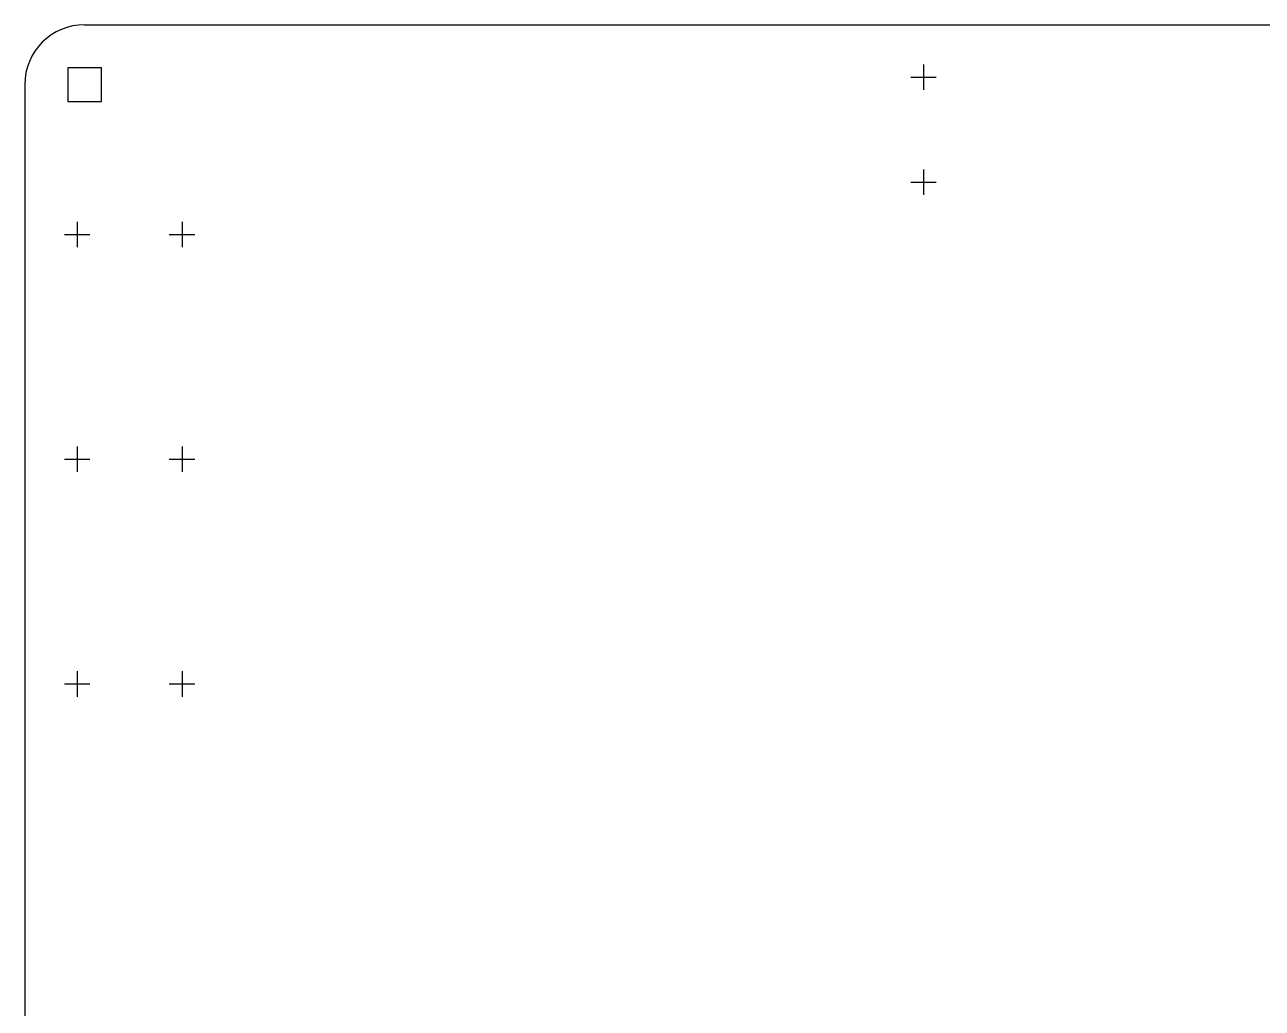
# Model space of a CAD drawing. Extents: x 2.49 to 9.13, y -6.55 to -1.38.
# Drawn here: x 2.559 to 5.812, y -3.962 to -1.378 of the extents above; entities that cross this region are included whole.
import ezdxf

# ---------------------------------------------------------------- set-up
doc = ezdxf.new("R2010")
doc.units = 0
doc.header["$MEASUREMENT"] = 0
doc.layers.add('BLACK', color=7, linetype='CONTINUOUS')

msp = doc.modelspace()

# ---------------------------------------------------------------- linework, layer by layer
at = {"layer": 'BLACK', "linetype": 'CONTINUOUS'}
for p, q in [((2.71654, -1.37795), (8.70079, -1.37795)), ((2.76108, -1.49089), (2.67199, -1.49089)), ((2.67199, -1.49089), (2.67199, -1.57998)), ((2.76108, -1.57998), (2.76108, -1.49089)), ((4.92126, -1.48228), (4.92126, -1.54921)), ((4.8878, -1.51575), (4.95472, -1.51575)), ((2.55906, -1.53543), (2.55906, -5.74803)), ((2.67199, -1.57998), (2.76108, -1.57998)), ((4.92126, -1.75787), (4.92126, -1.8248)), ((4.8878, -1.79134), (4.95472, -1.79134)), ((2.69685, -1.89567), (2.69685, -1.9626)), ((2.97244, -1.89567), (2.97244, -1.9626)), ((2.66339, -1.92913), (2.73031, -1.92913)), ((2.93898, -1.92913), (3.00591, -1.92913)), ((2.69685, -2.48622), (2.69685, -2.55315)), ((2.97244, -2.48622), (2.97244, -2.55315)), ((2.66339, -2.51969), (2.73031, -2.51969)), ((2.93898, -2.51969), (3.00591, -2.51969)), ((2.69685, -3.07677), (2.69685, -3.1437)), ((2.97244, -3.07677), (2.97244, -3.1437)), ((2.66339, -3.11024), (2.73031, -3.11024)), ((2.93898, -3.11024), (3.00591, -3.11024))]:
    msp.add_line(p, q, dxfattribs=at)
at = {"layer": 'BLACK'}
msp.add_arc((2.71654, -1.53543), 0.15748, 90, 180, dxfattribs=at)

doc.saveas('drawing.dxf')
